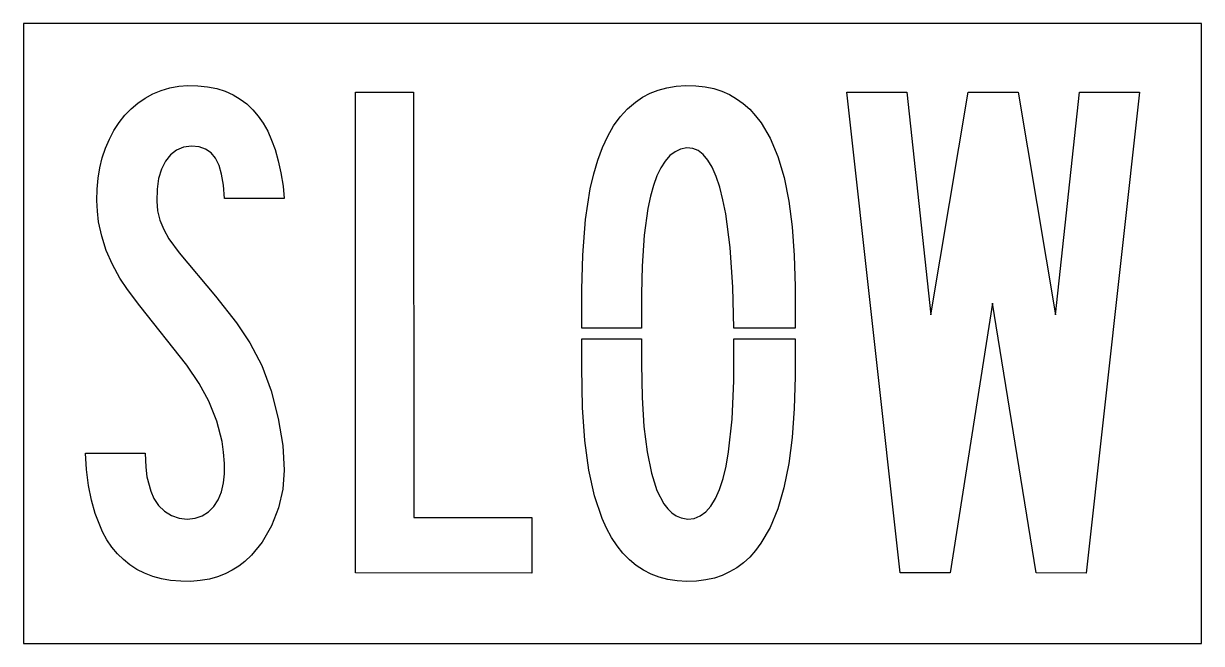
# Model space of a CAD drawing. Extents: x 0 to 57, y 0 to 30.
import ezdxf

# ---------------------------------------------------------------- set-up
doc = ezdxf.new("R2010")
doc.units = 0
doc.layers.add('CUT', color=7, linetype='Continuous')
doc.layers.add('OUTSIDE', color=1, linetype='Continuous')

msp = doc.modelspace()

# ---------------------------------------------------------------- linework, layer by layer
at = {"layer": 'CUT'}
for points in [[(11.9996, 5.6849), (11.5465, 4.8962), (11.0328, 4.2664), (10.7144, 3.9679), (10.425, 3.7438), (10.102, 3.5419), (9.753, 3.3685), (9.3796, 3.2259), (8.9921, 3.118), (8.5522, 3.0393), (8.1007, 3.0023), (7.6035, 3.007), (7.1134, 3.0512), (6.6724, 3.1294), (6.2494, 3.245), (5.8523, 3.3969), (5.4809, 3.5849), (5.146, 3.8011), (4.8303, 4.0549), (4.5395, 4.3434), (4.2736, 4.6661), (4.0363, 5.017), (3.8198, 5.4071), (3.4615, 6.2894), (3.282, 6.9348), (3.1434, 7.6461), (3.0468, 8.425), (3, 9.2038), (5.8876, 9.2038), (5.9123, 8.5351), (5.9734, 8.0635), (6.1629, 7.3676), (6.3096, 7.0149), (6.5366, 6.6721), (6.8207, 6.395), (7.1602, 6.1866), (7.5341, 6.0609), (7.9163, 6.02), (8.3029, 6.0584), (8.6503, 6.1745), (8.9551, 6.3646), (9.2141, 6.6251), (9.4239, 6.9523), (9.5785, 7.3345), (9.6792, 7.7738), (9.7207, 8.2063), (9.7185, 8.71), (9.6799, 9.2508), (9.6043, 9.7803), (9.3573, 10.7573), (8.9687, 11.7219), (8.5029, 12.5804), (7.9083, 13.4734), (5.6316, 16.333), (5.0265, 17.1309), (4.6626, 17.6767), (4.2979, 18.3368), (4.0053, 19.0103), (3.7828, 19.7039), (3.6334, 20.4086), (3.571, 20.9221), (3.5458, 21.444), (3.5581, 21.9824), (3.6076, 22.5161), (3.6916, 23.0196), (3.8118, 23.5086), (3.9656, 23.973), (4.1516, 24.4109), (4.3688, 24.8204), (4.6198, 25.2064), (4.9003, 25.5598), (5.2031, 25.8737), (5.5317, 26.1529), (5.8847, 26.3953), (6.2606, 26.5994), (6.6512, 26.7611), (7.0759, 26.8862), (7.5129, 26.9656), (7.9522, 26.9995), (8.4364, 26.9909), (8.9058, 26.9414), (9.3472, 26.8511), (9.7606, 26.7201), (10.1463, 26.5482), (10.4875, 26.3462), (10.8036, 26.1073), (11.0948, 25.8306), (11.357, 25.5224), (11.5951, 25.1778), (11.813, 24.7899), (12.0063, 24.3641), (12.1751, 23.9007), (12.3282, 23.3637), (12.454, 22.7834), (12.5559, 22.1289), (12.6138, 21.5326), (9.7263, 21.5326), (9.6745, 22.1773), (9.5867, 22.7039), (9.4581, 23.1382), (9.2906, 23.4786), (9.0761, 23.742), (8.8099, 23.9274), (8.4937, 24.0331), (8.1245, 24.0633), (7.7421, 24.0107), (7.4053, 23.8723), (7.1107, 23.648), (6.8673, 23.3446), (6.6735, 22.9598), (6.5366, 22.5035), (6.4586, 21.9812), (6.4416, 21.4121), (6.4875, 20.9326), (6.5986, 20.4808), (6.7805, 20.0343), (7.038, 19.578), (7.5241, 18.9096), (9.2926, 16.8114), (10.3084, 15.518), (10.9468, 14.5562), (11.5245, 13.4496), (11.9751, 12.2186), (12.326, 10.8906), (12.5452, 9.5842), (12.6192, 8.3878), (12.5474, 7.4685), (12.3378, 6.5565)], [(33.8417, 21.4754), (33.6863, 22.0833), (33.5139, 22.6022), (33.3215, 23.0431), (33.1133, 23.3965), (32.887, 23.6669), (32.6442, 23.8537), (32.3862, 23.957), (32.1028, 23.9786), (31.7967, 23.923), (31.5254, 23.7995), (31.2761, 23.6087), (31.0455, 23.3479), (30.8382, 23.0231), (30.6509, 22.631), (30.4823, 22.1659), (30.3361, 21.6383), (30.2108, 21.0443), (30.034, 19.7669), (29.9294, 18.2556), (29.8986, 16.9217), (29.8981, 15.2505), (27.0115, 15.2505), (27.0142, 17.1255), (27.0586, 18.7921), (27.1937, 20.5184), (27.4233, 22.0047), (27.5899, 22.7276), (27.7852, 23.39), (28.0108, 23.9961), (28.269, 24.551), (28.5557, 25.0452), (28.8737, 25.4844), (29.2222, 25.8674), (29.6057, 26.1978), (29.9559, 26.4337), (30.3229, 26.6261), (30.712, 26.7785), (31.13, 26.8932), (31.5786, 26.9677), (32.0495, 27), (32.5347, 26.9898), (32.9913, 26.9374), (33.4031, 26.849), (33.7882, 26.725), (34.1603, 26.561), (34.5059, 26.3625), (34.831, 26.127), (35.1404, 25.8502), (35.4236, 25.5421), (35.69, 25.1927), (36.1297, 24.4453), (36.5005, 23.5656), (36.8015, 22.5543), (37.0338, 21.407), (37.1948, 20.1622), (37.2949, 18.7746), (37.3384, 17.267), (37.3383, 15.2505), (34.3647, 15.2505), (34.3237, 17.2421), (34.192, 19.1632), (33.9784, 20.7834)], [(18.8772, 26.6719), (18.8784, 6.1028), (24.5895, 6.1005), (24.5895, 3.4086), (16.0619, 3.4127), (16.0619, 26.675)], [(44.847, 3.4093), (42.4234, 3.4104), (39.8445, 26.675), (42.7369, 26.6717), (43.9081, 15.9012), (45.7094, 26.675), (48.1339, 26.6736), (49.9332, 15.9001), (51.1053, 26.6745), (54, 26.675), (51.4174, 3.4086), (48.9945, 3.412), (46.8827, 16.4694)], [(36.494, 6.5067), (36.1255, 5.6158), (35.6851, 4.8511), (35.4207, 4.4963), (35.14, 4.1829), (34.8334, 3.9009), (34.5115, 3.6608), (34.1699, 3.4577), (33.8087, 3.292), (33.4288, 3.1633), (33.0228, 3.0707), (32.5726, 3.0142), (32.0921, 3), (31.625, 3.0282), (31.1795, 3.098), (30.7635, 3.2075), (30.3693, 3.3576), (29.9972, 3.5482), (29.6478, 3.7787), (29.3158, 4.0542), (29.0081, 4.3697), (28.7201, 4.7301), (28.4572, 5.1293), (28.2155, 5.5728), (27.999, 6.0521), (27.6305, 7.141), (27.3524, 8.3869), (27.158, 9.8145), (27.0463, 11.4208), (27.0088, 13.3305), (27.0108, 14.7485), (29.8979, 14.7485), (29.8975, 13.5304), (29.929, 11.9103), (30.0201, 10.5004), (30.1711, 9.2791), (30.3831, 8.2431), (30.6531, 7.4069), (30.9833, 6.7631), (31.1726, 6.5132), (31.3728, 6.3173), (31.5878, 6.1705), (31.8168, 6.0733), (32.1385, 6.0204), (32.4596, 6.0537), (32.7485, 6.1694), (33.0158, 6.3687), (33.2566, 6.6465), (33.4778, 7.0114), (33.674, 7.4564), (33.8473, 7.9853), (33.994, 8.5846), (34.1177, 9.2652), (34.2936, 10.8561), (34.3735, 12.7012), (34.3689, 14.7485), (37.3383, 14.7485), (37.3382, 12.8954), (37.2938, 11.3747), (37.1921, 9.9655), (37.03, 8.7035), (36.7964, 7.5374)]]:
    msp.add_lwpolyline(points, close=True, dxfattribs=at)
at = {"layer": 'OUTSIDE'}
msp.add_lwpolyline([(0, 0), (57, 0), (57, 30), (0, 30)], close=True, dxfattribs=at)

doc.saveas('drawing.dxf')
